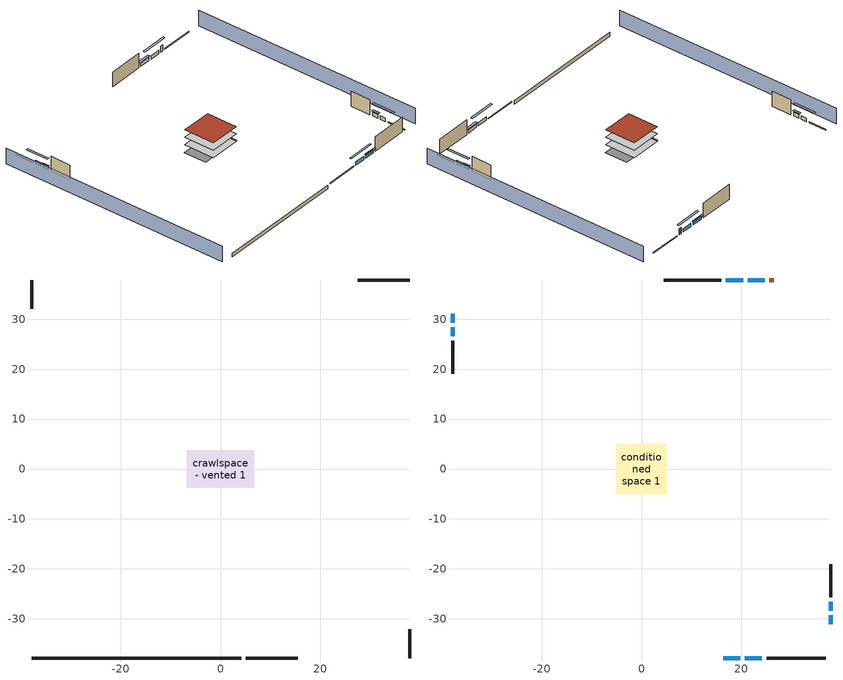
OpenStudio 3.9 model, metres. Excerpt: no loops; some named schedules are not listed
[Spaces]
crawlspace - vented 1
 floor foundation (Slab1 construction): -6.75,-3.75 -6.75,3.75 6.75,3.75 6.75,-3.75 z-0.91
 wall outside (RimJoist1 construction): 5.05,-37.86 15.45,-37.86 z0.3:0.61
 wall outside (RimJoist2 construction): -37.86,37.86 -37.86,32.07 z0.3:0.61
 wall outside (RimJoist3 construction): 37.86,37.86 27.47,37.86 z0.3:0.61
 wall outside (RimJoist4 construction): 37.86,-37.86 37.86,-32.07 z0.3:0.61
 wall foundation (FoundationWall1 construction): -37.86,-37.86 4.13,-37.86 z-0.91:0.3
conditioned space 1
 floor to crawlspace - vented 1 (Floor1 construction): -5.03,-5.03 -5.03,5.03 5.03,5.03 5.03,-5.03 z0.3
 floor adiabatic (AdiabaticFloorConstruction): -5.03,-5.03 -5.03,5.03 5.03,5.03 5.03,-5.03 z2.74
 wall outside (Wall1 construction): 25.05,-37.86 36.93,-37.86 z0.3:5.18
 wall outside (Wall2 construction): -37.86,25.69 -37.86,19.09 z0.3:5.18
 wall outside (Wall3 construction): 15.93,37.86 4.43,37.86 z0.3:5.18
 wall outside (Wall4 construction): 37.86,-25.69 37.86,-19.09 z0.3:5.18
 wall outside (AdiabaticWallConstruction): 16.38,-37.86 19.79,-37.86 / 20.72,-37.86 24.13,-37.86 / 20.41,37.86 16.86,37.86 z0.3:1.46; -37.86,31.14 -37.86,29.34 / -37.86,28.41 -37.86,26.61 / 37.86,-31.14 37.86,-29.34 / 37.86,-28.41 37.86,-26.61 z0.3:1.52; 24.7,37.86 21.33,37.86 z0.3:1.43
 wall outside (AdiabaticWallConstruction 1): 26.54,37.86 25.62,37.86 z0.3:2.34
 window (WindowConstruction): 16.38,-37.86 19.79,-37.86 z0.3:1.46
 window (WindowConstruction 1): 20.72,-37.86 24.12,-37.86 z0.3:1.46
 window (WindowConstruction 2): -37.86,31.14 -37.86,29.34 z0.3:1.52
 window (WindowConstruction 3): -37.86,28.41 -37.86,26.61 z0.3:1.52
 window (WindowConstruction 4): 24.69,37.86 21.33,37.86 z0.3:1.43
 window (WindowConstruction 5): 20.4,37.86 16.86,37.86 z0.3:1.46
 window (WindowConstruction 6): 37.86,-31.14 37.86,-29.34 z0.3:1.52
 window (WindowConstruction 7): 37.86,-28.41 37.86,-26.61 z0.3:1.52
 door (Door): 26.54,37.86 25.62,37.86 z0.3:2.34
 ceiling adiabatic (AdiabaticFloorConstruction): 5.03,-5.03 5.03,5.03 -5.03,5.03 -5.03,-5.03 z2.74
 roof outside (Roof1 construction): -5.03,5.03 -5.03,-5.03 5.03,-5.03 5.03,5.03 z5.18
shading: 42.43,-37.86 42.43,37.86 / -42.43,37.86 -42.43,-37.86 z0:5.18; 22.53,-37.86 13.63,-37.86 13.63,-38.47 22.53,-38.47 z4.21; 24.43,-37.86 20.41,-37.86 20.41,-38.47 24.43,-38.47 z1.77; -37.86,26.6 -37.86,33.88 -38.47,33.88 -38.47,26.6 z4.27; -37.86,26.31 -37.86,28.72 -38.47,28.72 -38.47,26.31 z1.83; 18.59,37.86 27.44,37.86 27.44,38.47 18.59,38.47 z4.18; 16.55,37.86 20.71,37.86 20.71,38.47 16.55,38.47 z1.77; 37.86,-26.6 37.86,-33.88 38.47,-33.88 38.47,-26.6 z4.27; 37.86,-26.31 37.86,-28.72 38.47,-28.72 38.47,-26.31 z1.83
[Site]
Portland Intl Arpt_OR: Latitude {deg}=45.59; Longitude {deg}=-122.6; Time Zone {hr}=-8; Elevation {m}=33; Terrain=Suburbs; Keep Site Location Information=Yes
[Site:GroundTemperature:Shallow]
10.2558, 8.96328, 8.85977, 9.47314, 11.9355, 14.3863, 16.5111, 17.8571, 17.9714, 16.8767, 14.8061, 12.4304
[Site:WaterMainsTemperature]
Calculation Method=Schedule; Temperature Schedule=mains temperature schedule
[Building]
Building 1
[Material] Roughness=Rough
Name | Thickness {m} | Conductivity {W/m-K} | Density {kg/m3} | Specific Heat {J/kg-K} | Thermal Absorptance | Solar Absorptance | Visible Absorptance
wood shingles or shakes | 0.00635 | 0.162714 | 1121.4 | 1465.45 | 0.9 | 0.85 | 0.85
roof rigid ins | 0.103632 | 0.029427 | 32.04 | 1214.23 | 0.9 | 0.7 | 0.7
osb sheathing 0.75 in. | 0.01905 | 0.115458 | 512.64 | 1214.23 | 0.9 | 0.7 | 0.7
roof stud and cavity | 0.2032 | 0.0472382 | 78.34581 | 1123.46 | 0.9 | 0.7 | 0.7
gypsum board | 0.0127 | 0.160291 | 801 | 837.4 | 0.9 | 0.6 | 0.6
wood siding | 0.0254 | 0.102417 | 544.68 | 1172.36 | 0.9 | 0.85 | 0.85
osb sheathing 0.5 in. | 0.0127 | 0.115458 | 512.64 | 1214.23 | 0.9 | 0.7 | 0.7
wall stud and cavity | 0.1397 | 0.550994 | 139.0536 | 1170.24 | 0.9 | 0.7 | 0.7
rim joist stud and cavity | 0.0508 | 0.178688 | 50.32683 | 1063.81 | 0.9 | 0.6 | 0.6
floor stud and cavity | 0.1397 | 0.923637 | 92.3553 | 1139.71 | 0.9 | 0.7 | 0.7
floor covering | 0.0127 | 0.0433444 | 54.468 | 1339.84 | 0.9 | 0.6 | 0.6
concrete 8.0 in. | 0.2032 | 1.803125 | 2242.8 | 837.4 | 0.9 | 0.7 | 0.7
soil 0.5 in. | 0.0127 | 1.3848 | 1842.3 | 418.7 | 0.9 | 0.7 | 0.7
wood siding 1; wood siding 2 | 0.0254 | 0.102417 | 544.68 | 1172.36
wall rigid ins; floor rigid ins | 0.512978 | 0.029427 | 32.04 | 1214.23 | 0.9 | 0.7 | 0.7
wall stud and cavity 1 | 0.0889 | 0.380278 | 52.3479 | 1209.89 | 0.9 | 0.7 | 0.7
door material | 0.04445 | 0.0612267 | 512.64 | 1214.23 | 0.9 | 0.7 | 0.7
floor stud and cavity 1 | 0.1397 | 1.75129 | 37.0049 | 1207.88 | 0.9 | 0.7 | 0.7
wall stud and cavity 2 | 0.0889 | 0.391764 | 83.0341 | 1211.67 | 0.9 | 0.7 | 0.7
furniture material conditioned space 1 | 0.1524 | 0.115458 | 640.8 | 1214.23 | 0.9 | 0.6 | 0.6
[Construction]
Roof1 construction: wood shingles or shakes, roof rigid ins, osb sheathing 0.75 in., roof stud and cavity, gypsum board
Wall1 construction; Wall2 construction; Wall3 construction; Wall4 construction: wood siding, osb sheathing 0.5 in., wall stud and cavity, gypsum board
RimJoist1 construction; RimJoist2 construction; RimJoist3 construction; RimJoist4 construction: wood siding, rim joist stud and cavity
Floor1 construction: floor stud and cavity, osb sheathing 0.75 in., floor covering
FoundationWall1 construction: concrete 8.0 in.
Slab1 construction: soil 0.5 in.
WindowConstruction; WindowConstruction 1; WindowConstruction 2; WindowConstruction 3; WindowConstruction 4; WindowConstruction 5; WindowConstruction 6; WindowConstruction 7: WindowMaterial
AdiabaticWallConstruction: wood siding 1, wall rigid ins, wall stud and cavity 1, gypsum board
Door: door material
AdiabaticWallConstruction 1: wood siding 2, wall rigid ins, wall stud and cavity 1, gypsum board
AdiabaticFloorConstruction: floor stud and cavity 1, floor rigid ins, osb sheathing 0.75 in., floor covering
PartitionWallConstruction: gypsum board, wall stud and cavity 2, gypsum board
furniture construction conditioned space 1: furniture material conditioned space 1
[WindowMaterial:SimpleGlazingSystem]
WindowMaterial: U-Factor {W/m2-K}=4.76952; Solar Heat Gain Coefficient=0.63
[ThermalZone] Multiplier=1; Use Ideal Air Loads=No
Name | Volume {m3} | Thermostat
conditioned space | 493.619 | conditioned space temperature setpoint
crawlspace - vented | 123.405
[Sizing:Zone]
crawlspace - vented: Zone Cooling Design Supply Air Temperature Input Method=SupplyAirTemperature; Zone Cooling Design Supply Air Temperature {C}=14; Zone Cooling Design Supply Air Temperature Difference {deltaC}=11.11; Zone Heating Design Supply Air Temperature Input Method=SupplyAirTemperature; Zone Heating Design Supply Air Temperature {C}=40; Zone Heating Design Supply Air Temperature Difference {deltaC}=11.11; Zone Cooling Design Supply Air Humidity Ratio {kg-H2O/kg-air}=0.0085; Zone Heating Design Supply Air Humidity Ratio {kg-H2O/kg-air}=0.008; Cooling Design Air Flow Method=DesignDay; Heating Design Air Flow Method=DesignDay; Account for Dedicated Outdoor Air System=No; Dedicated Outdoor Air System Control Strategy=NeutralSupplyAir; Dedicated Outdoor Air Low Setpoint Temperature for Design {C}=autosize; Dedicated Outdoor Air High Setpoint Temperature for Design {C}=autosize; Zone Load Sizing Method=Sensible Load Only No Latent Load; Zone Latent Cooling Design Supply Air Humidity Ratio Input Method=HumidityRatioDifference; Zone Cooling Design Supply Air Humidity Ratio Difference {kgWater/kgDryAir}=0.005; Zone Latent Heating Design Supply Air Humidity Ratio Input Method=HumidityRatioDifference; Zone Humidification Design Supply Air Humidity Ratio Difference {kgWater/kgDryAir}=0.005; Sizing Option=Coincident
[Space]
Name | Thermal Zone | Volume {m3}
conditioned space 1 | conditioned space | 493.619
crawlspace - vented 1 | crawlspace - vented | 123.405
[ThermostatSetpoint:DualSetpoint]
conditioned space temperature setpoint: Heating Setpoint Temperature Schedule=heating setpoint; Cooling Setpoint Temperature Schedule=cooling setpoint; Temperature Difference Between Cutout And Setpoint {deltaC}=0
[Foundation:Kiva]
Foundation Kiva 1: Initial Indoor Air Temperature {C}=8.24991; Wall Height Above Grade {m}=0.3048; Wall Depth Below Slab {m}=0.2032
[Foundation:Kiva:Settings]
Soil Conductivity {W/m-K}=1.3848; Soil Density {kg/m3}=1842.3; Soil Specific Heat {J/kg-K}=418.7; Ground Solar Absorptivity=0.9; Ground Thermal Absorptivity=0.9; Ground Surface Roughness {m}=0.03; Far-Field Width {m}=40; Deep-Ground Boundary Condition=ZeroFlux; Deep-Ground Depth {m}=40; Minimum Cell Dimension {m}=0.2; Maximum Cell Growth Coefficient=3; Simulation Timestep=Timestep
[SurfaceProperty:ExposedFoundationPerimeter]
Slab1: Exposed Perimeter Calculation Method=TotalExposedPerimeter; Total Exposed Perimeter {m}=41.9862
[SurfaceProperty:IncidentSolarMultiplier] Incident Solar Multiplier=1; Incident Solar Multiplier Schedule=trans schedule winter=0.85 summer=0.7
Window1; Window2; Window3; Window4; Window5; Window6; Window7; Window8
[InternalMass:Definition] Design Level Calculation Method=SurfaceArea
Name | Construction | Surface Area {m2}
partition wall mass | PartitionWallConstruction | 202.436
furniture mass conditioned space 1 | furniture construction conditioned space 1 | 80.97429
[InternalMass] Space or SpaceType=conditioned space 1; Multiplier=1
Name | Internal Mass Definition
partition wall mass | partition wall mass
furniture mass conditioned space 1 | furniture mass conditioned space 1
[EnergyManagementSystem:Sensor]
Name | Output Variable or Output Meter Index Key | Output Variable or Output Meter
water_heater_T_set | water heater setpoint | Schedule Value
out_pb_s |  | Site Outdoor Air Barometric Pressure
out_wt_s |  | Site Outdoor Air Humidity Ratio
site_vw_s |  | Site Wind Speed
cool_season | cooling season schedule | Schedule Value
natural_vent_s | natural vent schedule | Schedule Value
htg_sp_s | heating setpoint | Schedule Value
clg_sp_s | cooling setpoint | Schedule Value
mech_vent_range_fan_0_sch_s | mech vent range fan 0 schedule | Schedule Value
mech_vent_bath_fan_0_sch_s | mech vent bath fan 0 schedule | Schedule Value
clothes_dryer_exhaust_0_sch_s | clothes_dryer | Schedule Value
htg_load_cond |  | Heating:EnergyTransfer:Zone:CONDITIONED SPACE
clg_load_cond |  | Cooling:EnergyTransfer:Zone:CONDITIONED SPACE
s_conv | Floor1 | Surface Inside Face Convection Heat Gain Energy
s_ig | Floor1 | Surface Inside Face Internal Gains Radiation Heat Gain Energy
s_sol | Floor1 | Surface Inside Face Solar Radiation Heat Gain Energy
s_lgt | Floor1 | Surface Inside Face Lights Radiation Heat Gain Energy
s_surf | Floor1 | Surface Inside Face Net Surface Thermal Radiation Heat Gain Energy
s_conv_1 | inferred conditioned ceiling | Surface Inside Face Convection Heat Gain Energy
s_ig_1 | inferred conditioned ceiling | Surface Inside Face Internal Gains Radiation Heat Gain Energy
s_sol_1 | inferred conditioned ceiling | Surface Inside Face Solar Radiation Heat Gain Energy
s_lgt_1 | inferred conditioned ceiling | Surface Inside Face Lights Radiation Heat Gain Energy
s_surf_1 | inferred conditioned ceiling | Surface Inside Face Net Surface Thermal Radiation Heat Gain Energy
s_conv_2 | inferred conditioned floor | Surface Inside Face Convection Heat Gain Energy
s_ig_2 | inferred conditioned floor | Surface Inside Face Internal Gains Radiation Heat Gain Energy
s_sol_2 | inferred conditioned floor | Surface Inside Face Solar Radiation Heat Gain Energy
s_lgt_2 | inferred conditioned floor | Surface Inside Face Lights Radiation Heat Gain Energy
s_surf_2 | inferred conditioned floor | Surface Inside Face Net Surface Thermal Radiation Heat Gain Energy
s_conv_3 | Roof1 | Surface Inside Face Convection Heat Gain Energy
s_ig_3 | Roof1 | Surface Inside Face Internal Gains Radiation Heat Gain Energy
s_sol_3 | Roof1 | Surface Inside Face Solar Radiation Heat Gain Energy
s_lgt_3 | Roof1 | Surface Inside Face Lights Radiation Heat Gain Energy
s_surf_3 | Roof1 | Surface Inside Face Net Surface Thermal Radiation Heat Gain Energy
ss_sol | Door1 | Surface Inside Face Solar Radiation Heat Gain Energy
ss_lgt | Door1 | Surface Inside Face Lights Radiation Heat Gain Energy
ss_conv | Door1 | Surface Inside Face Convection Heat Gain Energy
ss_ig | Door1 | Surface Inside Face Internal Gains Radiation Heat Gain Energy
ss_surf | Door1 | Surface Inside Face Net Surface Thermal Radiation Heat Gain Energy
ss_conv_1 | Window1 | Surface Inside Face Convection Heat Gain Energy
ss_ig_1 | Window1 | Surface Inside Face Internal Gains Radiation Heat Gain Energy
ss_surf_1 | Window1 | Surface Inside Face Net Surface Thermal Radiation Heat Gain Energy
ss_trans_in | Window1 | Surface Window Transmitted Solar Radiation Rate
ss_back_out | Window1 | Surface Window Shortwave from Zone Back Out Window Heat Transfer Rate
ss_trans_out | Window1 | Surface Inside Face Initial Transmitted Diffuse Transmitted Out Window Solar Radiation Rate
ss_conv_2 | Window2 | Surface Inside Face Convection Heat Gain Energy
ss_ig_2 | Window2 | Surface Inside Face Internal Gains Radiation Heat Gain Energy
ss_surf_2 | Window2 | Surface Inside Face Net Surface Thermal Radiation Heat Gain Energy
ss_trans_in_1 | Window2 | Surface Window Transmitted Solar Radiation Rate
ss_back_out_1 | Window2 | Surface Window Shortwave from Zone Back Out Window Heat Transfer Rate
ss_trans_out_1 | Window2 | Surface Inside Face Initial Transmitted Diffuse Transmitted Out Window Solar Radiation Rate
ss_conv_3 | Window3 | Surface Inside Face Convection Heat Gain Energy
ss_ig_3 | Window3 | Surface Inside Face Internal Gains Radiation Heat Gain Energy
ss_surf_3 | Window3 | Surface Inside Face Net Surface Thermal Radiation Heat Gain Energy
ss_trans_in_2 | Window3 | Surface Window Transmitted Solar Radiation Rate
ss_back_out_2 | Window3 | Surface Window Shortwave from Zone Back Out Window Heat Transfer Rate
ss_trans_out_2 | Window3 | Surface Inside Face Initial Transmitted Diffuse Transmitted Out Window Solar Radiation Rate
ss_conv_4 | Window4 | Surface Inside Face Convection Heat Gain Energy
ss_ig_4 | Window4 | Surface Inside Face Internal Gains Radiation Heat Gain Energy
ss_surf_4 | Window4 | Surface Inside Face Net Surface Thermal Radiation Heat Gain Energy
ss_trans_in_3 | Window4 | Surface Window Transmitted Solar Radiation Rate
ss_back_out_3 | Window4 | Surface Window Shortwave from Zone Back Out Window Heat Transfer Rate
ss_trans_out_3 | Window4 | Surface Inside Face Initial Transmitted Diffuse Transmitted Out Window Solar Radiation Rate
ss_conv_5 | Window5 | Surface Inside Face Convection Heat Gain Energy
ss_ig_5 | Window5 | Surface Inside Face Internal Gains Radiation Heat Gain Energy
ss_surf_5 | Window5 | Surface Inside Face Net Surface Thermal Radiation Heat Gain Energy
ss_trans_in_4 | Window5 | Surface Window Transmitted Solar Radiation Rate
ss_back_out_4 | Window5 | Surface Window Shortwave from Zone Back Out Window Heat Transfer Rate
ss_trans_out_4 | Window5 | Surface Inside Face Initial Transmitted Diffuse Transmitted Out Window Solar Radiation Rate
ss_conv_6 | Window6 | Surface Inside Face Convection Heat Gain Energy
ss_ig_6 | Window6 | Surface Inside Face Internal Gains Radiation Heat Gain Energy
ss_surf_6 | Window6 | Surface Inside Face Net Surface Thermal Radiation Heat Gain Energy
ss_trans_in_5 | Window6 | Surface Window Transmitted Solar Radiation Rate
ss_back_out_5 | Window6 | Surface Window Shortwave from Zone Back Out Window Heat Transfer Rate
ss_trans_out_5 | Window6 | Surface Inside Face Initial Transmitted Diffuse Transmitted Out Window Solar Radiation Rate
ss_conv_7 | Window7 | Surface Inside Face Convection Heat Gain Energy
ss_ig_7 | Window7 | Surface Inside Face Internal Gains Radiation Heat Gain Energy
ss_surf_7 | Window7 | Surface Inside Face Net Surface Thermal Radiation Heat Gain Energy
ss_trans_in_6 | Window7 | Surface Window Transmitted Solar Radiation Rate
ss_back_out_6 | Window7 | Surface Window Shortwave from Zone Back Out Window Heat Transfer Rate
ss_trans_out_6 | Window7 | Surface Inside Face Initial Transmitted Diffuse Transmitted Out Window Solar Radiation Rate
ss_conv_8 | Window8 | Surface Inside Face Convection Heat Gain Energy
ss_ig_8 | Window8 | Surface Inside Face Internal Gains Radiation Heat Gain Energy
ss_surf_8 | Window8 | Surface Inside Face Net Surface Thermal Radiation Heat Gain Energy
ss_trans_in_7 | Window8 | Surface Window Transmitted Solar Radiation Rate
ss_back_out_7 | Window8 | Surface Window Shortwave from Zone Back Out Window Heat Transfer Rate
ss_trans_out_7 | Window8 | Surface Inside Face Initial Transmitted Diffuse Transmitted Out Window Solar Radiation Rate
s_conv_4 | Wall1 | Surface Inside Face Convection Heat Gain Energy
s_ig_4 | Wall1 | Surface Inside Face Internal Gains Radiation Heat Gain Energy
s_sol_4 | Wall1 | Surface Inside Face Solar Radiation Heat Gain Energy
s_lgt_4 | Wall1 | Surface Inside Face Lights Radiation Heat Gain Energy
s_surf_4 | Wall1 | Surface Inside Face Net Surface Thermal Radiation Heat Gain Energy
s_conv_5 | Wall2 | Surface Inside Face Convection Heat Gain Energy
s_ig_5 | Wall2 | Surface Inside Face Internal Gains Radiation Heat Gain Energy
s_sol_5 | Wall2 | Surface Inside Face Solar Radiation Heat Gain Energy
s_lgt_5 | Wall2 | Surface Inside Face Lights Radiation Heat Gain Energy
s_surf_5 | Wall2 | Surface Inside Face Net Surface Thermal Radiation Heat Gain Energy
s_conv_6 | Wall3 | Surface Inside Face Convection Heat Gain Energy
s_ig_6 | Wall3 | Surface Inside Face Internal Gains Radiation Heat Gain Energy
s_sol_6 | Wall3 | Surface Inside Face Solar Radiation Heat Gain Energy
s_lgt_6 | Wall3 | Surface Inside Face Lights Radiation Heat Gain Energy
s_surf_6 | Wall3 | Surface Inside Face Net Surface Thermal Radiation Heat Gain Energy
s_conv_7 | Wall4 | Surface Inside Face Convection Heat Gain Energy
s_ig_7 | Wall4 | Surface Inside Face Internal Gains Radiation Heat Gain Energy
s_sol_7 | Wall4 | Surface Inside Face Solar Radiation Heat Gain Energy
s_lgt_7 | Wall4 | Surface Inside Face Lights Radiation Heat Gain Energy
s_surf_7 | Wall4 | Surface Inside Face Net Surface Thermal Radiation Heat Gain Energy
im_conv | furniture mass conditioned space 1 | Surface Inside Face Convection Heat Gain Energy
im_ig | furniture mass conditioned space 1 | Surface Inside Face Internal Gains Radiation Heat Gain Energy
im_sol | furniture mass conditioned space 1 | Surface Inside Face Solar Radiation Heat Gain Energy
im_lgt | furniture mass conditioned space 1 | Surface Inside Face Lights Radiation Heat Gain Energy
im_surf | furniture mass conditioned space 1 | Surface Inside Face Net Surface Thermal Radiation Heat Gain Energy
im_conv_1 | partition wall mass | Surface Inside Face Convection Heat Gain Energy
im_ig_1 | partition wall mass | Surface Inside Face Internal Gains Radiation Heat Gain Energy
im_sol_1 | partition wall mass | Surface Inside Face Solar Radiation Heat Gain Energy
im_lgt_1 | partition wall mass | Surface Inside Face Lights Radiation Heat Gain Energy
im_surf_1 | partition wall mass | Surface Inside Face Net Surface Thermal Radiation Heat Gain Energy
airflow_gain | infil flow | Infiltration Sensible Heat Gain Energy
airflow_loss | infil flow | Infiltration Sensible Heat Loss Energy
airflow_gain_1 | natural vent flow | Infiltration Sensible Heat Gain Energy
airflow_loss_1 | natural vent flow | Infiltration Sensible Heat Loss Energy
airflow_gain_2 | whole house fan flow | Infiltration Sensible Heat Gain Energy
airflow_loss_2 | whole house fan flow | Infiltration Sensible Heat Loss Energy
mv_conv | mech vent bath fan 0 | Electric Equipment Convective Heating Energy
mv_rad | mech vent bath fan 0 | Electric Equipment Radiant Heating Energy
mv_conv_1 | mech vent house fan | Electric Equipment Convective Heating Energy
mv_rad_1 | mech vent house fan | Electric Equipment Radiant Heating Energy
mv_conv_2 | mech vent house fan cfis | Electric Equipment Convective Heating Energy
mv_rad_2 | mech vent house fan cfis | Electric Equipment Radiant Heating Energy
mv_conv_3 | mech vent range fan 0 | Electric Equipment Convective Heating Energy
mv_rad_3 | mech vent range fan 0 | Electric Equipment Radiant Heating Energy
mv_conv_4 | mech vent house fan latent load | Other Equipment Convective Heating Energy
mv_rad_4 | mech vent house fan latent load | Other Equipment Radiant Heating Energy
mv_conv_5 | mech vent house fan sensible load | Other Equipment Convective Heating Energy
mv_rad_5 | mech vent house fan sensible load | Other Equipment Radiant Heating Energy
ig_lgt_conv | interior lighting | Lights Convective Heating Energy
ig_lgt_rad | interior lighting | Lights Radiant Heating Energy
ig_lgt_vis | interior lighting | Lights Visible Radiation Heating Energy
ig_ee_conv | ceiling fan | Electric Equipment Convective Heating Energy
ig_ee_rad | ceiling fan | Electric Equipment Radiant Heating Energy
ig_ee_conv_1 | clothes dryer | Electric Equipment Convective Heating Energy
ig_ee_rad_1 | clothes dryer | Electric Equipment Radiant Heating Energy
ig_ee_conv_2 | clothes washer | Electric Equipment Convective Heating Energy
ig_ee_rad_2 | clothes washer | Electric Equipment Radiant Heating Energy
ig_ee_conv_3 | cooking range | Electric Equipment Convective Heating Energy
ig_ee_rad_3 | cooking range | Electric Equipment Radiant Heating Energy
ig_ee_conv_4 | fridge | Electric Equipment Convective Heating Energy
ig_ee_rad_4 | fridge | Electric Equipment Radiant Heating Energy
ig_ee_conv_5 | misc plug loads | Electric Equipment Convective Heating Energy
ig_ee_rad_5 | misc plug loads | Electric Equipment Radiant Heating Energy
[ElectricEquipment:Definition] Design Level Calculation Method=EquipmentLevel
Name | Design Level {W} | Fraction Latent | Fraction Radiant | Fraction Lost
ceiling fan | 16.7062 | 0 | 0.558 | 0
clothes washer | 356.662 | 0.03 | 0.162 | 0.7
clothes dryer | 15786.6 | 0.015 | 0.081 | 0.85
fridge | 51.9007 | 0 | 0.6 | 0
cooking range | 110.927 | 0.16 | 0.384 | 0.2
misc tv | 1576.6 | 0 | 0.6 | 0
misc plug loads | 888.086 | 0.021 | 0.558 | 0.049
whole house fan; mech vent house fan | 0 | 0 | 0 | 1
mech vent house fan cfis | 0 | 0 | 0 | 0
mech vent range fan 0; mech vent bath fan 0 | 30 | 0 | 0 | 1
[ElectricEquipment] Space or SpaceType=conditioned space 1
Name | Electric Equipment Definition | Schedule
ceiling fan | ceiling fan | ceiling_fan
clothes washer | clothes washer | clothes_washer
clothes dryer | clothes dryer | clothes_dryer
fridge | fridge | fridge schedule
cooking range | cooking range | cooking_range
misc tv | misc tv | plug_loads_tv
misc plug loads | misc plug loads | plug_loads_other
whole house fan | whole house fan | Always On Discrete
mech vent house fan | mech vent house fan | mech vent house fan schedule
mech vent house fan cfis | mech vent house fan cfis | mech vent house fan cfis schedule
mech vent range fan 0 | mech vent range fan 0 | mech vent range fan 0 schedule
mech vent bath fan 0 | mech vent bath fan 0 | mech vent bath fan 0 schedule
[OtherEquipment:Definition] Design Level Calculation Method=EquipmentLevel
Name | Design Level {W} | Fraction Latent | Fraction Radiant | Fraction Lost
water heater sens; mech vent house fan sensible load | 0 | 0 | 0 | 0
water heater lat; mech vent house fan latent load | 0 | 1 | 0 | 0
water heater energy adjustment1 | 0.01 | 0 | 0 | 1
clothes dryer 2 | 0 | 0.015 | 0.081 | 0.85
cooking range 2 | 3250.95 | 0.16 | 0.384 | 0.2
general water use sensible | -79.8895 | 0 | 0.6 | 0
general water use latent | 81.0615 | 1 | 0 | 0
[OtherEquipment] Space or SpaceType=conditioned space 1
Name | Other Equipment Definition | Schedule | Fuel Type
water heater sens | water heater sens | Always On Discrete
water heater lat | water heater lat | Always On Discrete
water heater energy adjustment1 | water heater energy adjustment1 | Always On Discrete | Electricity
clothes dryer 1 | clothes dryer 2 | clothes_dryer | Electricity
cooking range 1 | cooking range 2 | cooking_range | NaturalGas
general water use sensible | general water use sensible | general water use schedule
general water use latent | general water use latent | general water use schedule
mech vent house fan sensible load | mech vent house fan sensible load | Always On Discrete
mech vent house fan latent load | mech vent house fan latent load | Always On Discrete
[WaterUse:Equipment:Definition]
clothes washer: Peak Flow Rate {m3/s}=2.21823e-05
[Lights:Definition]
interior lighting: Design Level Calculation Method=LightingLevel; Lighting Level {W}=396.405; Fraction Radiant=0.6; Fraction Visible=0.2; Return Air Fraction=0
[Lights]
interior lighting: Lights Definition=interior lighting; Space or SpaceType=conditioned space 1; Schedule=lighting_interior; Fraction Replaceable=1
[Exterior:Lights:Definition]
exterior lighting: Design Level {W}=8.01452
[Exterior:Lights]
exterior lighting: Exterior Lights Definition=exterior lighting; Schedule=exterior lighting schedule
[People:Definition]
occupants: Number of People Calculation Method=People; Number of People {people}=4; Fraction Radiant=0.314171; Sensible Heat Fraction=0.56303; Carbon Dioxide Generation Rate {m3/s-W}=0; Enable ASHRAE 55 Comfort Warnings=No; Mean Radiant Temperature Calculation Type=EnclosureAveraged
[People]
occupants: People Definition=occupants; Space or SpaceType=conditioned space 1; Number of People Schedule=occupants; Activity Level Schedule=occupants activity schedule; Multiplier=1
[SpaceInfiltration:DesignFlowRate] Schedule=Always On Discrete
Name | Space or SpaceType | Design Flow Rate Calculation Method | Design Flow Rate {m3/s} | Air Changes per Hour {1/hr} | Constant Term Coefficient | Temperature Term Coefficient | Velocity Term Coefficient | Velocity Squared Term Coefficient
natural vent flow; whole house fan flow; infil flow | conditioned space 1 | Flow/Space | 0
infil crawlspace - vented 1 | crawlspace - vented 1 | AirChanges/Hour |  | 2.6013 | 1 | 0 | 0 | 0
